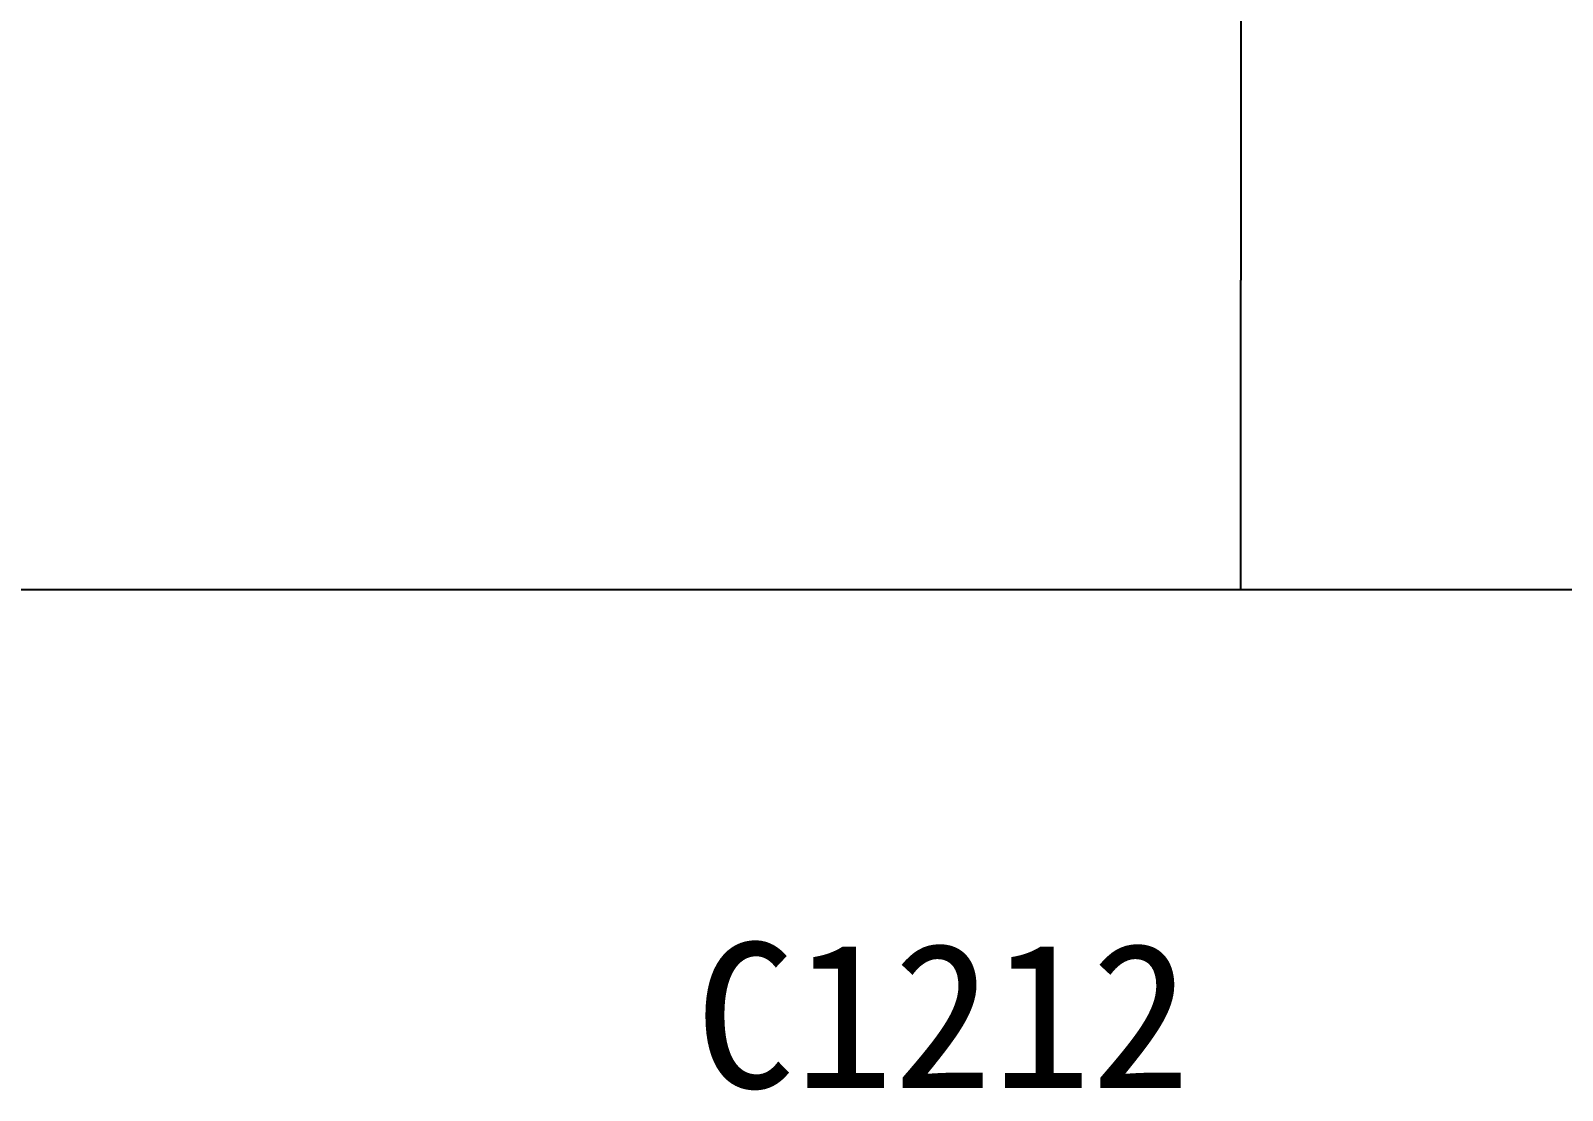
# Model space of a CAD drawing. Header units: metres. Extents: x 46426 to 130526, y 61608 to 121008.
# Drawn here: x 99740 to 105685, y 107374 to 111489 of the extents above; entities that cross this region are included whole.
import ezdxf

# ---------------------------------------------------------------- set-up
doc = ezdxf.new("R2010")
doc.units = ezdxf.units.M
for name, color, linetype in [('PUB_DIM', 3, 'Continuous'), ('TEXT2', 7, 'Continuous'), ('WINDOW', 7, 'Continuous')]:
    doc.layers.add(name, color=color, linetype=linetype)
doc.dimstyles.get("Standard").update_dxf_attribs({"dimtxt": 2.5, "dimasz": 2.5, "dimexe": 1.25, "dimexo": 0.625, "dimtad": 1, "dimcen": 2.5, "dimazin": 3, "dimtfac": 1, "dimtmove": 0, "dimatfit": 3})

# ---------------------------------------------------------------- blocks, each defined once
blk = doc.blocks.new('*D123')
for p, q in [((104436.99, 111719.44), (104436.99, 110519.44)), ((104436.74, 110519.44), (104436.49, 110519.44)), ((104436.99, 109319.44), (104436.99, 110519.44)), ((104436.99, 110519.44), (104436.99, 110519.44)), ((104437.24, 110519.44), (104437.49, 110519.44))]:
    blk.add_line(p, q)
at = {"layer": 'Defpoints'}
for p in [(104436.99, 111719.44), (104436.99, 110519.44), (104436.99, 109319.44)]:
    blk.add_point(p, dxfattribs=at)
at = {"layer": 'PUB_DIM', "insert": (104436.99, 110520.565), "char_height": 1, "attachment_point": 5}
blk.add_mtext('0', dxfattribs=at)

msp = doc.modelspace()

# ---------------------------------------------------------------- linework, layer by layer
at = {"layer": 'WINDOW'}
msp.add_line((88631.37, 109319.44, 76.17), (117902, 109319.44, 76.17), dxfattribs=at)

# ---------------------------------------------------------------- texts
at = {"layer": 'TEXT2'}
msp.add_text('C1212', height=564.3, dxfattribs=at).set_placement((102320.62, 107383.45, 76.17))

# ---------------------------------------------------------------- dimensions: what is measured, and where the dimension line sits
at = {"layer": 'PUB_DIM'}
dim = msp.add_linear_dim(base=(104436.99, 110519.44), p1=(104436.99, 111719.44), p2=(104436.99, 109319.44, 76.17), dimstyle='Standard', dxfattribs=at)
dim.commit()
dim.dimension.update_dxf_attribs({"geometry": '*D123', "text_midpoint": (104436.99, 110520.565)})

doc.saveas('drawing.dxf')
